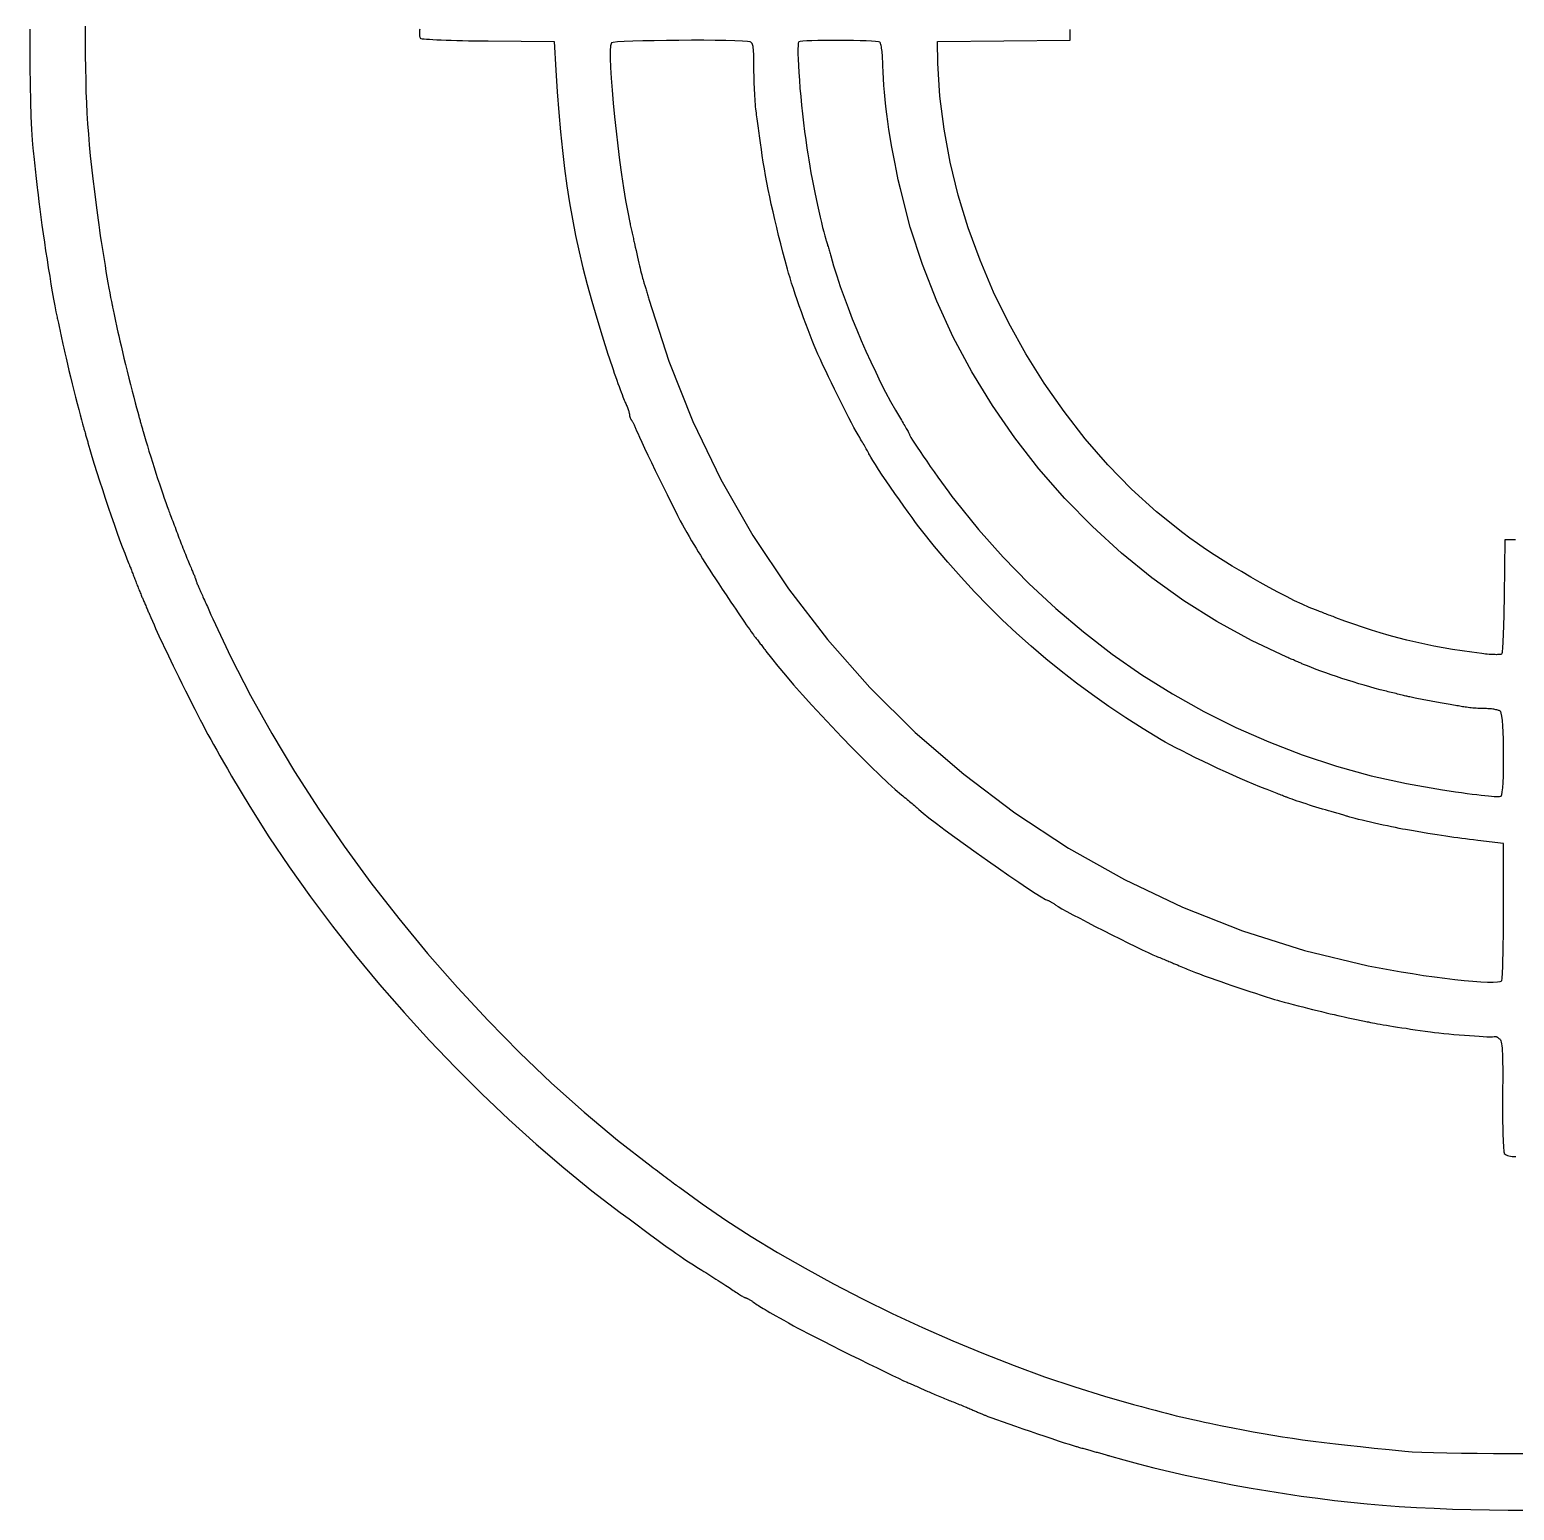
# Model space of a CAD drawing. Header units: millimetres. Extents: x 43 to 150, y 47 to 153.
# Drawn here: x 43.4 to 96.7, y 46.8 to 99.9 of the extents above; entities that cross this region are included whole.
import ezdxf

# ---------------------------------------------------------------- set-up
doc = ezdxf.new("R2010")
doc.units = ezdxf.units.MM
doc.layers.get('0').update_dxf_attribs({"linetype": 'CONTINUOUS'})

msp = doc.modelspace()

# ---------------------------------------------------------------- linework, layer by layer
for points in [[(43.432, 99.887), (43.434, 99.202), (43.439, 98.533), (43.448, 97.893), (43.46, 97.296), (43.475, 96.756), (43.493, 96.288), (43.515, 95.904), (43.541, 95.618), (43.552, 95.523), (43.563, 95.421), (43.576, 95.316), (43.588, 95.207), (43.601, 95.096), (43.614, 94.982), (43.627, 94.868), (43.64, 94.754), (43.653, 94.641), (43.666, 94.529), (43.679, 94.42), (43.691, 94.315), (43.702, 94.213), (43.713, 94.117), (43.724, 94.027), (43.733, 93.943), (43.762, 93.694), (43.796, 93.427), (43.832, 93.146), (43.872, 92.853), (43.915, 92.552), (43.959, 92.245), (44.005, 91.936), (44.053, 91.628), (44.1, 91.324), (44.149, 91.027), (44.196, 90.739), (44.244, 90.465), (44.289, 90.207), (44.334, 89.969), (44.375, 89.753), (44.415, 89.562), (44.423, 89.524), (44.432, 89.482), (44.441, 89.437), (44.451, 89.388), (44.462, 89.336), (44.474, 89.282), (44.486, 89.225), (44.498, 89.168), (44.51, 89.109), (44.522, 89.049), (44.535, 88.989), (44.547, 88.93), (44.56, 88.871), (44.572, 88.813), (44.583, 88.757), (44.595, 88.703), (44.618, 88.592), (44.651, 88.45), (44.691, 88.279), (44.736, 88.086), (44.787, 87.874), (44.842, 87.647), (44.9, 87.412), (44.96, 87.171), (45.02, 86.93), (45.08, 86.693), (45.138, 86.464), (45.193, 86.249), (45.244, 86.051), (45.29, 85.876), (45.33, 85.727), (45.363, 85.61), (45.371, 85.582), (45.38, 85.552), (45.389, 85.52), (45.398, 85.486), (45.408, 85.451), (45.419, 85.414), (45.429, 85.377), (45.44, 85.34), (45.451, 85.301), (45.461, 85.263), (45.472, 85.226), (45.482, 85.189), (45.493, 85.152), (45.502, 85.117), (45.512, 85.083), (45.521, 85.051), (45.588, 84.816), (45.664, 84.558), (45.749, 84.28), (45.841, 83.988), (45.937, 83.684), (46.039, 83.373), (46.142, 83.059), (46.248, 82.745), (46.354, 82.435), (46.458, 82.134), (46.561, 81.844), (46.659, 81.571), (46.753, 81.317), (46.84, 81.087), (46.919, 80.884), (46.99, 80.713), (46.998, 80.693), (47.008, 80.671), (47.018, 80.645), (47.03, 80.616), (47.042, 80.584), (47.055, 80.551), (47.069, 80.515), (47.084, 80.478), (47.099, 80.439), (47.114, 80.4), (47.13, 80.359), (47.145, 80.318), (47.161, 80.277), (47.177, 80.236), (47.192, 80.195), (47.207, 80.155), (47.222, 80.114), (47.238, 80.071), (47.255, 80.027), (47.272, 79.982), (47.29, 79.937), (47.308, 79.891), (47.326, 79.845), (47.344, 79.799), (47.362, 79.755), (47.38, 79.711), (47.397, 79.668), (47.414, 79.628), (47.43, 79.589), (47.445, 79.553), (47.46, 79.519), (47.473, 79.489), (47.486, 79.459), (47.5, 79.427), (47.514, 79.393), (47.529, 79.358), (47.545, 79.322), (47.561, 79.285), (47.578, 79.247), (47.594, 79.21), (47.61, 79.172), (47.627, 79.134), (47.643, 79.097), (47.658, 79.061), (47.673, 79.026), (47.688, 78.992), (47.701, 78.96), (47.714, 78.93), (47.775, 78.789), (47.834, 78.653), (47.893, 78.52), (47.95, 78.39), (48.009, 78.26), (48.068, 78.129), (48.13, 77.996), (48.194, 77.858), (48.262, 77.715), (48.334, 77.564), (48.41, 77.404), (48.493, 77.234), (48.581, 77.052), (48.677, 76.856), (48.781, 76.645), (48.893, 76.417), (49.021, 76.159), (49.139, 75.921), (49.249, 75.701), (49.352, 75.497), (49.451, 75.304), (49.546, 75.119), (49.639, 74.941), (49.733, 74.765), (49.828, 74.588), (49.926, 74.409), (50.03, 74.223), (50.14, 74.027), (50.258, 73.819), (50.385, 73.595), (50.524, 73.352), (50.677, 73.088), (51.325, 72.002), (52.013, 70.919), (52.74, 69.84), (53.503, 68.769), (54.299, 67.708), (55.126, 66.659), (55.983, 65.626), (56.866, 64.611), (57.774, 63.616), (58.704, 62.645), (59.653, 61.699), (60.62, 60.781), (61.602, 59.895), (62.597, 59.041), (63.602, 58.224), (64.616, 57.445), (64.932, 57.21), (65.219, 56.996), (65.48, 56.803), (65.717, 56.628), (65.931, 56.47), (66.126, 56.328), (66.303, 56.2), (66.465, 56.085), (66.615, 55.98), (66.753, 55.884), (66.883, 55.796), (67.006, 55.713), (67.126, 55.635), (67.244, 55.56), (67.362, 55.486), (67.483, 55.412), (67.547, 55.373), (67.614, 55.331), (67.683, 55.288), (67.755, 55.243), (67.828, 55.197), (67.902, 55.15), (67.977, 55.103), (68.051, 55.055), (68.125, 55.008), (68.197, 54.961), (68.268, 54.915), (68.336, 54.871), (68.401, 54.828), (68.463, 54.787), (68.521, 54.749), (68.574, 54.713), (68.624, 54.679), (68.673, 54.646), (68.721, 54.615), (68.768, 54.584), (68.813, 54.555), (68.856, 54.528), (68.897, 54.502), (68.935, 54.479), (68.971, 54.457), (69.004, 54.438), (69.033, 54.422), (69.058, 54.407), (69.08, 54.396), (69.097, 54.388), (69.11, 54.383), (69.119, 54.381), (69.126, 54.38), (69.135, 54.378), (69.146, 54.374), (69.158, 54.369), (69.173, 54.362), (69.189, 54.354), (69.206, 54.344), (69.225, 54.334), (69.245, 54.322), (69.266, 54.31), (69.287, 54.296), (69.31, 54.282), (69.333, 54.268), (69.356, 54.252), (69.379, 54.236), (69.403, 54.22), (69.444, 54.19), (69.486, 54.162), (69.529, 54.133), (69.575, 54.103), (69.625, 54.071), (69.68, 54.037), (69.743, 54), (69.813, 53.958), (69.893, 53.911), (69.984, 53.859), (70.087, 53.8), (70.204, 53.733), (70.336, 53.659), (70.483, 53.575), (70.649, 53.482), (70.833, 53.378), (70.96, 53.309), (71.138, 53.216), (71.36, 53.101), (71.617, 52.97), (71.905, 52.824), (72.214, 52.669), (72.537, 52.507), (72.869, 52.342), (73.2, 52.178), (73.524, 52.018), (73.834, 51.866), (74.122, 51.725), (74.382, 51.6), (74.605, 51.494), (74.785, 51.409), (74.914, 51.351), (74.947, 51.337), (74.983, 51.321), (75.021, 51.305), (75.062, 51.287), (75.105, 51.268), (75.149, 51.248), (75.195, 51.228), (75.242, 51.207), (75.29, 51.186), (75.337, 51.165), (75.385, 51.144), (75.432, 51.123), (75.478, 51.103), (75.523, 51.082), (75.567, 51.063), (75.608, 51.044), (75.651, 51.025), (75.697, 51.005), (75.746, 50.984), (75.798, 50.961), (75.852, 50.938), (75.908, 50.915), (75.965, 50.89), (76.023, 50.866), (76.082, 50.842), (76.14, 50.817), (76.198, 50.793), (76.256, 50.77), (76.312, 50.747), (76.366, 50.725), (76.418, 50.704), (76.468, 50.685), (76.516, 50.666), (76.567, 50.645), (76.619, 50.625), (76.672, 50.604), (76.725, 50.582), (76.779, 50.56), (76.832, 50.539), (76.885, 50.517), (76.936, 50.496), (76.986, 50.475), (77.034, 50.455), (77.08, 50.436), (77.124, 50.418), (77.164, 50.401), (77.201, 50.385), (77.234, 50.371), (77.265, 50.357), (77.298, 50.343), (77.331, 50.329), (77.364, 50.315), (77.398, 50.3), (77.431, 50.286), (77.464, 50.272), (77.497, 50.258), (77.528, 50.244), (77.559, 50.231), (77.588, 50.219), (77.616, 50.207), (77.642, 50.196), (77.666, 50.186), (77.687, 50.177), (77.706, 50.169), (77.805, 50.13), (77.945, 50.078), (78.121, 50.014), (78.325, 49.941), (78.554, 49.86), (78.8, 49.774), (79.058, 49.684), (79.323, 49.593), (79.588, 49.503), (79.848, 49.415), (80.097, 49.331), (80.328, 49.254), (80.538, 49.186), (80.718, 49.127), (80.865, 49.082), (80.971, 49.05), (80.999, 49.043), (81.03, 49.034), (81.063, 49.025), (81.098, 49.015), (81.135, 49.005), (81.174, 48.994), (81.213, 48.983), (81.254, 48.972), (81.295, 48.96), (81.336, 48.949), (81.378, 48.937), (81.418, 48.926), (81.459, 48.915), (81.498, 48.904), (81.536, 48.893), (81.572, 48.883), (81.609, 48.873), (81.647, 48.862), (81.686, 48.851), (81.726, 48.84), (81.767, 48.828), (81.808, 48.817), (81.85, 48.805), (81.891, 48.793), (81.931, 48.782), (81.971, 48.771), (82.009, 48.76), (82.046, 48.749), (82.082, 48.739), (82.115, 48.729), (82.146, 48.72), (82.174, 48.712), (82.685, 48.567), (83.215, 48.426), (83.759, 48.288), (84.317, 48.154), (84.887, 48.025), (85.466, 47.901), (86.054, 47.781), (86.648, 47.667), (87.247, 47.559), (87.848, 47.457), (88.45, 47.361), (89.051, 47.272), (89.649, 47.191), (90.243, 47.116), (90.83, 47.05), (91.409, 46.992), (91.968, 46.943), (92.56, 46.901), (93.178, 46.864), (93.817, 46.832), (94.471, 46.806), (95.134, 46.786), (95.802, 46.772), (96.467, 46.763), (97.125, 46.76)], [(45.422, 100), (45.423, 99.459), (45.427, 98.958), (45.432, 98.493), (45.441, 98.057), (45.452, 97.645), (45.467, 97.251), (45.486, 96.869), (45.508, 96.493), (45.536, 96.119), (45.568, 95.739), (45.605, 95.349), (45.648, 94.943), (45.697, 94.515), (45.753, 94.059), (45.815, 93.569), (45.885, 93.041), (45.909, 92.866), (45.936, 92.677), (45.965, 92.479), (45.996, 92.272), (46.029, 92.059), (46.063, 91.843), (46.098, 91.626), (46.134, 91.41), (46.169, 91.197), (46.205, 90.99), (46.239, 90.79), (46.273, 90.601), (46.306, 90.424), (46.336, 90.262), (46.365, 90.117), (46.391, 89.991), (46.399, 89.954), (46.407, 89.912), (46.417, 89.866), (46.427, 89.817), (46.438, 89.765), (46.45, 89.711), (46.462, 89.655), (46.474, 89.597), (46.486, 89.538), (46.498, 89.479), (46.511, 89.419), (46.523, 89.359), (46.536, 89.301), (46.548, 89.243), (46.559, 89.186), (46.571, 89.132), (46.594, 89.023), (46.626, 88.882), (46.665, 88.714), (46.71, 88.523), (46.761, 88.313), (46.815, 88.089), (46.873, 87.855), (46.932, 87.616), (46.992, 87.375), (47.052, 87.137), (47.11, 86.906), (47.166, 86.688), (47.219, 86.485), (47.267, 86.303), (47.309, 86.146), (47.344, 86.018), (47.352, 85.988), (47.361, 85.956), (47.371, 85.923), (47.381, 85.887), (47.391, 85.851), (47.401, 85.814), (47.412, 85.777), (47.423, 85.739), (47.433, 85.701), (47.444, 85.663), (47.455, 85.626), (47.465, 85.59), (47.475, 85.555), (47.484, 85.521), (47.493, 85.489), (47.502, 85.46), (47.549, 85.294), (47.6, 85.119), (47.655, 84.936), (47.712, 84.747), (47.772, 84.553), (47.833, 84.357), (47.896, 84.16), (47.959, 83.964), (48.021, 83.771), (48.083, 83.582), (48.144, 83.4), (48.203, 83.225), (48.26, 83.061), (48.314, 82.909), (48.364, 82.77), (48.41, 82.646), (48.426, 82.603), (48.445, 82.554), (48.465, 82.5), (48.487, 82.442), (48.511, 82.379), (48.536, 82.312), (48.562, 82.243), (48.59, 82.171), (48.617, 82.097), (48.646, 82.022), (48.675, 81.946), (48.703, 81.869), (48.732, 81.793), (48.76, 81.718), (48.788, 81.644), (48.815, 81.572), (48.843, 81.5), (48.871, 81.427), (48.9, 81.352), (48.929, 81.276), (48.958, 81.201), (48.988, 81.126), (49.017, 81.052), (49.046, 80.98), (49.074, 80.909), (49.102, 80.842), (49.128, 80.777), (49.153, 80.716), (49.177, 80.66), (49.199, 80.608), (49.219, 80.561), (49.237, 80.521), (49.253, 80.483), (49.269, 80.447), (49.285, 80.411), (49.3, 80.376), (49.314, 80.342), (49.327, 80.31), (49.34, 80.28), (49.351, 80.251), (49.362, 80.225), (49.371, 80.201), (49.379, 80.179), (49.386, 80.16), (49.391, 80.144), (49.395, 80.131), (49.398, 80.121), (49.399, 80.115), (49.4, 80.109), (49.403, 80.098), (49.408, 80.082), (49.415, 80.063), (49.424, 80.04), (49.434, 80.014), (49.446, 79.985), (49.459, 79.953), (49.474, 79.918), (49.489, 79.88), (49.506, 79.841), (49.524, 79.8), (49.543, 79.756), (49.563, 79.712), (49.583, 79.667), (49.604, 79.62), (49.626, 79.572), (49.649, 79.52), (49.673, 79.466), (49.699, 79.41), (49.725, 79.352), (49.751, 79.293), (49.778, 79.234), (49.805, 79.174), (49.832, 79.114), (49.859, 79.054), (49.885, 78.996), (49.91, 78.94), (49.935, 78.885), (49.958, 78.833), (49.981, 78.783), (50.001, 78.737), (50.647, 77.362), (51.353, 75.988), (52.117, 74.619), (52.933, 73.258), (53.8, 71.91), (54.714, 70.579), (55.672, 69.27), (56.671, 67.985), (57.706, 66.73), (58.776, 65.508), (59.876, 64.324), (61.003, 63.181), (62.155, 62.084), (63.327, 61.036), (64.517, 60.042), (65.722, 59.107), (65.798, 59.05), (65.875, 58.992), (65.952, 58.934), (66.029, 58.877), (66.105, 58.819), (66.181, 58.763), (66.254, 58.707), (66.326, 58.654), (66.394, 58.602), (66.46, 58.553), (66.521, 58.507), (66.578, 58.464), (66.631, 58.425), (66.677, 58.39), (66.718, 58.359), (66.753, 58.333), (67.555, 57.747), (68.411, 57.162), (69.316, 56.581), (70.263, 56.006), (71.249, 55.441), (72.266, 54.887), (73.31, 54.348), (74.376, 53.825), (75.458, 53.322), (76.551, 52.84), (77.649, 52.383), (78.747, 51.953), (79.84, 51.553), (80.922, 51.184), (81.988, 50.851), (83.033, 50.554), (83.316, 50.478), (83.573, 50.41), (83.806, 50.348), (84.018, 50.293), (84.214, 50.242), (84.396, 50.196), (84.567, 50.153), (84.732, 50.113), (84.894, 50.075), (85.055, 50.038), (85.22, 50.002), (85.391, 49.964), (85.573, 49.926), (85.768, 49.885), (85.98, 49.842), (86.211, 49.795), (86.596, 49.718), (86.966, 49.646), (87.325, 49.579), (87.678, 49.516), (88.028, 49.456), (88.378, 49.4), (88.734, 49.345), (89.097, 49.293), (89.473, 49.242), (89.865, 49.193), (90.277, 49.143), (90.712, 49.093), (91.175, 49.043), (91.669, 48.991), (92.198, 48.938), (92.765, 48.883), (93.026, 48.863), (93.371, 48.846), (93.788, 48.832), (94.266, 48.82), (94.792, 48.811), (95.355, 48.805), (95.943, 48.801), (96.544, 48.8), (97.147, 48.801)], [(57.425, 99.882), (57.421, 99.85), (57.418, 99.819), (57.416, 99.789), (57.415, 99.759), (57.415, 99.731), (57.415, 99.704), (57.417, 99.679), (57.419, 99.655), (57.422, 99.633), (57.426, 99.614), (57.431, 99.596), (57.436, 99.582), (57.443, 99.57), (57.45, 99.561), (57.469, 99.553), (57.513, 99.545), (57.578, 99.538), (57.664, 99.53), (57.77, 99.523), (57.895, 99.516), (58.037, 99.509), (58.195, 99.502), (58.367, 99.496), (58.553, 99.49), (58.751, 99.484), (58.961, 99.479), (59.18, 99.474), (59.407, 99.47), (59.642, 99.467), (59.883, 99.464), (62.242, 99.441), (62.307, 98.411), (62.359, 97.636), (62.416, 96.901), (62.478, 96.201), (62.547, 95.532), (62.623, 94.889), (62.707, 94.267), (62.8, 93.662), (62.903, 93.07), (63.016, 92.486), (63.141, 91.905), (63.278, 91.322), (63.428, 90.734), (63.593, 90.135), (63.772, 89.521), (63.966, 88.888), (64.178, 88.23), (64.223, 88.093), (64.269, 87.955), (64.314, 87.819), (64.36, 87.684), (64.405, 87.553), (64.45, 87.425), (64.493, 87.301), (64.535, 87.183), (64.575, 87.071), (64.613, 86.966), (64.649, 86.869), (64.682, 86.781), (64.712, 86.702), (64.738, 86.635), (64.762, 86.578), (64.781, 86.534), (64.798, 86.497), (64.815, 86.459), (64.831, 86.421), (64.846, 86.384), (64.861, 86.347), (64.875, 86.312), (64.887, 86.277), (64.899, 86.244), (64.91, 86.212), (64.92, 86.183), (64.928, 86.155), (64.935, 86.13), (64.941, 86.107), (64.945, 86.088), (64.948, 86.071), (64.949, 86.058), (64.949, 86.046), (64.95, 86.033), (64.952, 86.02), (64.954, 86.007), (64.957, 85.994), (64.961, 85.981), (64.965, 85.967), (64.97, 85.954), (64.975, 85.941), (64.98, 85.928), (64.986, 85.916), (64.993, 85.904), (64.999, 85.893), (65.006, 85.882), (65.013, 85.872), (65.021, 85.863), (65.029, 85.853), (65.037, 85.841), (65.047, 85.826), (65.058, 85.808), (65.069, 85.788), (65.08, 85.766), (65.093, 85.743), (65.105, 85.717), (65.118, 85.691), (65.131, 85.663), (65.144, 85.634), (65.157, 85.604), (65.169, 85.574), (65.182, 85.543), (65.194, 85.512), (65.206, 85.481), (65.243, 85.392), (65.306, 85.253), (65.389, 85.072), (65.492, 84.855), (65.609, 84.61), (65.737, 84.343), (65.874, 84.061), (66.015, 83.771), (66.158, 83.48), (66.298, 83.195), (66.434, 82.924), (66.56, 82.672), (66.674, 82.447), (66.772, 82.255), (66.851, 82.105), (66.908, 82.002), (67.004, 81.837), (67.093, 81.684), (67.178, 81.54), (67.259, 81.403), (67.337, 81.272), (67.415, 81.144), (67.493, 81.018), (67.572, 80.89), (67.654, 80.76), (67.741, 80.625), (67.832, 80.483), (67.93, 80.331), (68.036, 80.169), (68.152, 79.994), (68.278, 79.804), (68.415, 79.596), (68.503, 79.464), (68.591, 79.333), (68.677, 79.204), (68.762, 79.078), (68.844, 78.956), (68.924, 78.839), (69, 78.727), (69.072, 78.621), (69.14, 78.522), (69.204, 78.431), (69.261, 78.348), (69.313, 78.274), (69.359, 78.21), (69.397, 78.157), (69.428, 78.116), (69.451, 78.086), (69.47, 78.062), (69.491, 78.036), (69.514, 78.008), (69.537, 77.978), (69.562, 77.946), (69.588, 77.913), (69.614, 77.88), (69.641, 77.845), (69.668, 77.81), (69.695, 77.775), (69.721, 77.74), (69.748, 77.705), (69.774, 77.671), (69.799, 77.638), (69.823, 77.606), (69.845, 77.575), (70.04, 77.322), (70.274, 77.033), (70.542, 76.714), (70.838, 76.372), (71.158, 76.011), (71.496, 75.637), (71.847, 75.256), (72.205, 74.873), (72.566, 74.494), (72.923, 74.125), (73.273, 73.771), (73.609, 73.437), (73.926, 73.13), (74.218, 72.855), (74.482, 72.617), (74.71, 72.423), (74.759, 72.382), (74.809, 72.342), (74.858, 72.302), (74.906, 72.261), (74.954, 72.222), (75, 72.183), (75.046, 72.145), (75.089, 72.108), (75.13, 72.073), (75.169, 72.04), (75.206, 72.009), (75.239, 71.981), (75.269, 71.955), (75.295, 71.932), (75.317, 71.912), (75.335, 71.896), (75.48, 71.771), (75.692, 71.603), (75.96, 71.397), (76.274, 71.162), (76.624, 70.904), (77, 70.632), (77.392, 70.351), (77.79, 70.069), (78.183, 69.793), (78.561, 69.531), (78.913, 69.289), (79.231, 69.076), (79.503, 68.897), (79.72, 68.76), (79.871, 68.673), (79.946, 68.642), (79.953, 68.642), (79.962, 68.639), (79.973, 68.635), (79.986, 68.629), (80.001, 68.622), (80.017, 68.613), (80.036, 68.603), (80.055, 68.592), (80.076, 68.579), (80.098, 68.566), (80.12, 68.552), (80.144, 68.537), (80.168, 68.521), (80.192, 68.504), (80.217, 68.487), (80.242, 68.469), (80.326, 68.417), (80.46, 68.339), (80.638, 68.241), (80.854, 68.124), (81.101, 67.994), (81.371, 67.853), (81.657, 67.705), (81.954, 67.554), (82.253, 67.402), (82.548, 67.254), (82.833, 67.113), (83.099, 66.982), (83.341, 66.865), (83.551, 66.766), (83.723, 66.688), (83.849, 66.634), (83.89, 66.618), (83.933, 66.601), (83.977, 66.583), (84.023, 66.564), (84.069, 66.545), (84.116, 66.526), (84.163, 66.507), (84.21, 66.487), (84.257, 66.468), (84.302, 66.449), (84.346, 66.431), (84.389, 66.413), (84.43, 66.396), (84.468, 66.379), (84.504, 66.364), (84.536, 66.35), (84.605, 66.32), (84.67, 66.292), (84.732, 66.266), (84.791, 66.241), (84.848, 66.217), (84.904, 66.194), (84.959, 66.171), (85.015, 66.148), (85.072, 66.125), (85.131, 66.102), (85.193, 66.078), (85.258, 66.053), (85.327, 66.027), (85.401, 65.998), (85.481, 65.968), (85.567, 65.936), (85.679, 65.895), (85.817, 65.845), (85.98, 65.788), (86.161, 65.725), (86.357, 65.658), (86.563, 65.588), (86.776, 65.516), (86.991, 65.444), (87.203, 65.373), (87.409, 65.305), (87.605, 65.241), (87.785, 65.183), (87.947, 65.131), (88.085, 65.088), (88.195, 65.054), (88.273, 65.032), (88.431, 64.99), (88.594, 64.947), (88.762, 64.903), (88.933, 64.859), (89.105, 64.816), (89.277, 64.772), (89.448, 64.729), (89.616, 64.688), (89.78, 64.648), (89.938, 64.609), (90.088, 64.573), (90.23, 64.54), (90.361, 64.51), (90.481, 64.482), (90.587, 64.459), (90.679, 64.439), (90.733, 64.428), (90.789, 64.417), (90.847, 64.405), (90.906, 64.392), (90.966, 64.38), (91.025, 64.368), (91.085, 64.355), (91.144, 64.343), (91.202, 64.331), (91.258, 64.319), (91.312, 64.308), (91.364, 64.297), (91.413, 64.287), (91.458, 64.277), (91.5, 64.269), (91.538, 64.261), (91.61, 64.246), (91.692, 64.23), (91.782, 64.213), (91.882, 64.196), (91.99, 64.177), (92.107, 64.157), (92.231, 64.137), (92.364, 64.116), (92.505, 64.094), (92.653, 64.071), (92.808, 64.048), (92.971, 64.024), (93.14, 63.999), (93.315, 63.973), (93.498, 63.948), (93.686, 63.921), (93.828, 63.902), (93.987, 63.884), (94.158, 63.865), (94.339, 63.847), (94.526, 63.83), (94.715, 63.814), (94.904, 63.798), (95.088, 63.785), (95.264, 63.773), (95.43, 63.763), (95.58, 63.755), (95.712, 63.749), (95.823, 63.747), (95.909, 63.747), (95.966, 63.75), (95.991, 63.757), (95.995, 63.76), (96, 63.761), (96.006, 63.761), (96.014, 63.76), (96.022, 63.759), (96.031, 63.756), (96.041, 63.752), (96.052, 63.747), (96.063, 63.741), (96.075, 63.734), (96.088, 63.727), (96.101, 63.719), (96.114, 63.709), (96.127, 63.7), (96.141, 63.689), (96.155, 63.678), (96.175, 63.658), (96.193, 63.631), (96.209, 63.596), (96.223, 63.551), (96.235, 63.494), (96.245, 63.425), (96.254, 63.34), (96.261, 63.238), (96.267, 63.118), (96.271, 62.978), (96.274, 62.815), (96.275, 62.63), (96.276, 62.419), (96.275, 62.18), (96.274, 61.914), (96.272, 61.616), (96.271, 61.417), (96.27, 61.222), (96.271, 61.033), (96.272, 60.85), (96.274, 60.675), (96.276, 60.509), (96.28, 60.352), (96.284, 60.207), (96.288, 60.073), (96.293, 59.952), (96.299, 59.845), (96.305, 59.753), (96.312, 59.677), (96.319, 59.619), (96.326, 59.578), (96.334, 59.557), (96.362, 59.529), (96.4, 59.505), (96.445, 59.485), (96.498, 59.469), (96.556, 59.458), (96.617, 59.451), (96.681, 59.448), (96.745, 59.449)], [(96.735, 81.572), (96.349, 81.572), (96.326, 79.556), (96.323, 79.35), (96.32, 79.149), (96.316, 78.955), (96.312, 78.768), (96.307, 78.589), (96.302, 78.419), (96.296, 78.26), (96.29, 78.113), (96.284, 77.978), (96.278, 77.856), (96.271, 77.75), (96.265, 77.659), (96.258, 77.585), (96.251, 77.529), (96.244, 77.492), (96.238, 77.475), (96.228, 77.468), (96.211, 77.463), (96.189, 77.459), (96.162, 77.456), (96.129, 77.453), (96.091, 77.452), (96.049, 77.451), (96.003, 77.452), (95.953, 77.453), (95.9, 77.456), (95.844, 77.459), (95.785, 77.463), (95.724, 77.468), (95.661, 77.474), (95.596, 77.481), (95.53, 77.489), (95.173, 77.536), (94.823, 77.586), (94.48, 77.64), (94.142, 77.698), (93.81, 77.761), (93.482, 77.828), (93.158, 77.899), (92.836, 77.976), (92.517, 78.057), (92.2, 78.143), (91.884, 78.234), (91.568, 78.331), (91.251, 78.434), (90.934, 78.542), (90.614, 78.656), (90.292, 78.777), (90.243, 78.796), (90.192, 78.815), (90.14, 78.835), (90.088, 78.855), (90.036, 78.874), (89.984, 78.894), (89.933, 78.914), (89.883, 78.933), (89.834, 78.952), (89.787, 78.97), (89.742, 78.987), (89.699, 79.003), (89.66, 79.018), (89.623, 79.032), (89.591, 79.044), (89.562, 79.055), (89.336, 79.146), (89.085, 79.258), (88.812, 79.387), (88.521, 79.532), (88.214, 79.691), (87.896, 79.863), (87.569, 80.044), (87.237, 80.234), (86.903, 80.43), (86.57, 80.631), (86.243, 80.834), (85.923, 81.037), (85.616, 81.24), (85.323, 81.438), (85.048, 81.632), (84.795, 81.818), (83.86, 82.571), (82.964, 83.388), (82.11, 84.263), (81.3, 85.191), (80.538, 86.168), (79.826, 87.187), (79.166, 88.245), (78.561, 89.337), (78.014, 90.456), (77.527, 91.599), (77.103, 92.76), (76.744, 93.935), (76.453, 95.118), (76.233, 96.305), (76.086, 97.49), (76.015, 98.668), (75.994, 99.441), (78.375, 99.464), (80.756, 99.487), (80.756, 99.872)], [(64.302, 99.395), (64.274, 99.293), (64.26, 99.105), (64.259, 98.843), (64.27, 98.514), (64.291, 98.13), (64.323, 97.699), (64.363, 97.231), (64.411, 96.737), (64.466, 96.224), (64.527, 95.704), (64.592, 95.185), (64.662, 94.678), (64.735, 94.192), (64.809, 93.736), (64.885, 93.321), (64.96, 92.955), (64.969, 92.914), (64.979, 92.87), (64.989, 92.824), (65, 92.776), (65.011, 92.727), (65.022, 92.677), (65.033, 92.626), (65.045, 92.575), (65.056, 92.524), (65.067, 92.474), (65.078, 92.424), (65.089, 92.376), (65.099, 92.329), (65.109, 92.285), (65.118, 92.243), (65.126, 92.204), (65.156, 92.071), (65.184, 91.944), (65.211, 91.824), (65.236, 91.709), (65.261, 91.601), (65.285, 91.499), (65.307, 91.403), (65.329, 91.313), (65.349, 91.229), (65.369, 91.151), (65.387, 91.079), (65.404, 91.013), (65.42, 90.953), (65.435, 90.898), (65.449, 90.85), (65.462, 90.807), (65.47, 90.784), (65.478, 90.756), (65.487, 90.726), (65.497, 90.694), (65.508, 90.658), (65.519, 90.621), (65.53, 90.582), (65.542, 90.542), (65.554, 90.501), (65.567, 90.459), (65.579, 90.416), (65.591, 90.373), (65.604, 90.33), (65.616, 90.288), (65.628, 90.247), (65.639, 90.206), (66.355, 87.977), (67.221, 85.817), (68.23, 83.733), (69.377, 81.731), (70.654, 79.817), (72.056, 77.996), (73.574, 76.276), (75.204, 74.662), (76.938, 73.159), (78.77, 71.775), (80.693, 70.515), (82.702, 69.385), (84.788, 68.392), (86.946, 67.541), (89.17, 66.838), (91.452, 66.29), (91.838, 66.214), (92.234, 66.142), (92.635, 66.073), (93.037, 66.009), (93.436, 65.949), (93.826, 65.895), (94.203, 65.846), (94.562, 65.804), (94.899, 65.768), (95.209, 65.74), (95.487, 65.72), (95.729, 65.708), (95.93, 65.705), (96.085, 65.711), (96.19, 65.727), (96.24, 65.754), (96.247, 65.776), (96.253, 65.823), (96.259, 65.892), (96.265, 65.982), (96.27, 66.092), (96.276, 66.222), (96.281, 66.368), (96.285, 66.531), (96.289, 66.709), (96.293, 66.901), (96.296, 67.105), (96.299, 67.32), (96.301, 67.544), (96.303, 67.778), (96.304, 68.018), (96.305, 68.265), (96.306, 70.679), (95.382, 70.787), (95.233, 70.805), (95.088, 70.822), (94.946, 70.84), (94.805, 70.859), (94.665, 70.877), (94.523, 70.897), (94.379, 70.918), (94.232, 70.94), (94.08, 70.963), (93.923, 70.988), (93.758, 71.014), (93.585, 71.042), (93.402, 71.073), (93.208, 71.105), (93.003, 71.14), (92.784, 71.178), (92.679, 71.197), (92.559, 71.22), (92.429, 71.246), (92.288, 71.275), (92.141, 71.306), (91.989, 71.339), (91.834, 71.373), (91.68, 71.408), (91.527, 71.443), (91.38, 71.478), (91.239, 71.511), (91.108, 71.544), (90.988, 71.574), (90.882, 71.602), (90.793, 71.627), (90.722, 71.648), (90.698, 71.655), (90.671, 71.663), (90.641, 71.673), (90.608, 71.682), (90.573, 71.693), (90.536, 71.704), (90.497, 71.715), (90.456, 71.727), (90.415, 71.739), (90.373, 71.751), (90.33, 71.763), (90.287, 71.776), (90.245, 71.788), (90.202, 71.8), (90.161, 71.811), (90.12, 71.823), (90.023, 71.85), (89.918, 71.881), (89.808, 71.913), (89.693, 71.948), (89.576, 71.984), (89.457, 72.021), (89.339, 72.058), (89.222, 72.095), (89.109, 72.132), (89, 72.168), (88.897, 72.202), (88.803, 72.235), (88.717, 72.264), (88.642, 72.291), (88.58, 72.315), (88.531, 72.334), (88.51, 72.343), (88.484, 72.354), (88.453, 72.366), (88.417, 72.381), (88.376, 72.397), (88.332, 72.414), (88.284, 72.433), (88.233, 72.453), (88.179, 72.474), (88.123, 72.496), (88.065, 72.519), (88.005, 72.542), (87.944, 72.565), (87.882, 72.589), (87.82, 72.613), (87.758, 72.637), (87.56, 72.714), (87.341, 72.804), (87.106, 72.904), (86.856, 73.012), (86.596, 73.127), (86.33, 73.248), (86.059, 73.373), (85.788, 73.5), (85.521, 73.627), (85.26, 73.754), (85.009, 73.877), (84.771, 73.997), (84.55, 74.111), (84.349, 74.217), (84.171, 74.315), (84.021, 74.402), (83.379, 74.793), (82.755, 75.19), (82.15, 75.594), (81.562, 76.006), (80.99, 76.427), (80.432, 76.858), (79.888, 77.299), (79.356, 77.752), (78.835, 78.218), (78.325, 78.698), (77.825, 79.192), (77.332, 79.702), (76.846, 80.228), (76.367, 80.772), (75.892, 81.334), (75.421, 81.916), (75.328, 82.036), (75.215, 82.188), (75.085, 82.366), (74.942, 82.564), (74.791, 82.778), (74.633, 83.002), (74.474, 83.231), (74.316, 83.459), (74.163, 83.683), (74.019, 83.895), (73.888, 84.092), (73.772, 84.267), (73.676, 84.416), (73.602, 84.534), (73.556, 84.615), (73.54, 84.653), (73.538, 84.66), (73.533, 84.672), (73.525, 84.689), (73.513, 84.711), (73.499, 84.737), (73.483, 84.768), (73.464, 84.802), (73.442, 84.84), (73.419, 84.881), (73.393, 84.925), (73.366, 84.972), (73.337, 85.021), (73.306, 85.072), (73.275, 85.126), (73.242, 85.18), (73.208, 85.236), (73.149, 85.336), (73.08, 85.459), (73.002, 85.603), (72.916, 85.765), (72.823, 85.942), (72.725, 86.133), (72.622, 86.334), (72.517, 86.544), (72.41, 86.759), (72.302, 86.978), (72.195, 87.198), (72.09, 87.417), (71.988, 87.632), (71.89, 87.841), (71.797, 88.041), (71.712, 88.23), (71.648, 88.375), (71.58, 88.538), (71.508, 88.716), (71.433, 88.906), (71.355, 89.107), (71.277, 89.315), (71.198, 89.529), (71.119, 89.745), (71.042, 89.962), (70.967, 90.176), (70.895, 90.386), (70.828, 90.589), (70.765, 90.782), (70.708, 90.963), (70.658, 91.13), (70.615, 91.28), (70.532, 91.589), (70.451, 91.893), (70.374, 92.192), (70.3, 92.486), (70.23, 92.774), (70.162, 93.057), (70.099, 93.335), (70.038, 93.607), (69.981, 93.874), (69.928, 94.135), (69.878, 94.39), (69.831, 94.639), (69.788, 94.882), (69.749, 95.12), (69.713, 95.351), (69.681, 95.575), (69.67, 95.649), (69.66, 95.726), (69.649, 95.807), (69.637, 95.891), (69.625, 95.977), (69.613, 96.065), (69.601, 96.154), (69.589, 96.242), (69.576, 96.331), (69.564, 96.418), (69.553, 96.503), (69.541, 96.587), (69.53, 96.666), (69.52, 96.743), (69.51, 96.814), (69.501, 96.881), (69.492, 96.948), (69.484, 97.024), (69.476, 97.106), (69.468, 97.195), (69.46, 97.288), (69.453, 97.387), (69.447, 97.489), (69.441, 97.593), (69.435, 97.7), (69.43, 97.808), (69.426, 97.917), (69.423, 98.025), (69.42, 98.132), (69.418, 98.238), (69.416, 98.34), (69.416, 98.439), (69.416, 98.578), (69.415, 98.704), (69.413, 98.816), (69.41, 98.917), (69.407, 99.006), (69.403, 99.084), (69.397, 99.153), (69.39, 99.212), (69.382, 99.262), (69.372, 99.304), (69.361, 99.34), (69.349, 99.368), (69.334, 99.391), (69.318, 99.409), (69.3, 99.423), (69.28, 99.432), (69.184, 99.448), (68.998, 99.462), (68.734, 99.472), (68.407, 99.48), (68.028, 99.485), (67.613, 99.487), (67.172, 99.488), (66.721, 99.485), (66.272, 99.481), (65.838, 99.474), (65.433, 99.465), (65.07, 99.455), (64.762, 99.442), (64.523, 99.428), (64.365, 99.412), (64.302, 99.395)], [(71.023, 99.43), (71.006, 99.387), (70.996, 99.299), (70.991, 99.171), (70.992, 99.006), (70.997, 98.809), (71.008, 98.583), (71.023, 98.333), (71.043, 98.061), (71.066, 97.773), (71.093, 97.472), (71.123, 97.162), (71.156, 96.847), (71.192, 96.532), (71.231, 96.219), (71.271, 95.913), (71.314, 95.618), (71.346, 95.413), (71.381, 95.196), (71.42, 94.971), (71.461, 94.74), (71.505, 94.505), (71.551, 94.269), (71.597, 94.033), (71.645, 93.801), (71.692, 93.575), (71.74, 93.357), (71.786, 93.15), (71.832, 92.955), (71.876, 92.776), (71.917, 92.615), (71.956, 92.473), (71.991, 92.354), (71.999, 92.33), (72.007, 92.303), (72.016, 92.273), (72.026, 92.24), (72.037, 92.205), (72.048, 92.168), (72.059, 92.129), (72.071, 92.089), (72.083, 92.047), (72.096, 92.005), (72.108, 91.962), (72.12, 91.92), (72.133, 91.877), (72.145, 91.835), (72.157, 91.793), (72.168, 91.752), (72.272, 91.399), (72.387, 91.034), (72.513, 90.659), (72.648, 90.276), (72.792, 89.889), (72.943, 89.498), (73.102, 89.107), (73.266, 88.717), (73.434, 88.332), (73.607, 87.952), (73.782, 87.58), (73.96, 87.219), (74.138, 86.87), (74.316, 86.537), (74.493, 86.22), (74.669, 85.923), (74.702, 85.867), (74.735, 85.813), (74.767, 85.76), (74.797, 85.708), (74.826, 85.659), (74.854, 85.612), (74.879, 85.568), (74.903, 85.527), (74.924, 85.489), (74.943, 85.454), (74.96, 85.424), (74.974, 85.398), (74.985, 85.376), (74.993, 85.359), (74.998, 85.347), (75, 85.34), (75.012, 85.308), (75.048, 85.243), (75.104, 85.151), (75.179, 85.034), (75.27, 84.896), (75.374, 84.741), (75.489, 84.571), (75.612, 84.391), (75.742, 84.204), (75.876, 84.013), (76.011, 83.822), (76.145, 83.634), (76.276, 83.454), (76.4, 83.284), (76.517, 83.128), (76.622, 82.99), (77.468, 81.946), (78.354, 80.951), (79.279, 80.005), (80.24, 79.11), (81.237, 78.265), (82.268, 77.473), (83.332, 76.733), (84.426, 76.047), (85.55, 75.415), (86.702, 74.84), (87.88, 74.32), (89.083, 73.858), (90.31, 73.454), (91.558, 73.11), (92.827, 72.825), (94.115, 72.601), (94.359, 72.565), (94.587, 72.532), (94.8, 72.502), (94.998, 72.475), (95.181, 72.451), (95.349, 72.43), (95.502, 72.412), (95.64, 72.397), (95.763, 72.385), (95.872, 72.375), (95.966, 72.369), (96.046, 72.365), (96.111, 72.365), (96.162, 72.367), (96.198, 72.372), (96.221, 72.38), (96.243, 72.426), (96.262, 72.528), (96.278, 72.678), (96.29, 72.869), (96.3, 73.092), (96.306, 73.34), (96.309, 73.604), (96.309, 73.877), (96.306, 74.151), (96.3, 74.417), (96.291, 74.667), (96.279, 74.895), (96.264, 75.091), (96.246, 75.248), (96.226, 75.358), (96.203, 75.412), (96.19, 75.423), (96.173, 75.433), (96.152, 75.443), (96.127, 75.452), (96.099, 75.461), (96.068, 75.47), (96.034, 75.478), (95.998, 75.485), (95.959, 75.492), (95.918, 75.498), (95.876, 75.503), (95.832, 75.507), (95.787, 75.511), (95.741, 75.513), (95.695, 75.515), (95.649, 75.515), (95.601, 75.516), (95.55, 75.517), (95.496, 75.519), (95.441, 75.521), (95.384, 75.525), (95.326, 75.529), (95.268, 75.533), (95.209, 75.538), (95.15, 75.543), (95.093, 75.549), (95.036, 75.556), (94.981, 75.563), (94.928, 75.57), (94.877, 75.577), (94.83, 75.585), (94.785, 75.592), (94.74, 75.601), (94.69, 75.61), (94.636, 75.62), (94.578, 75.631), (94.516, 75.642), (94.452, 75.653), (94.386, 75.665), (94.317, 75.677), (94.248, 75.69), (94.178, 75.702), (94.108, 75.714), (94.038, 75.727), (93.969, 75.739), (93.901, 75.75), (93.835, 75.762), (93.772, 75.773), (93.709, 75.784), (93.645, 75.795), (93.58, 75.807), (93.514, 75.819), (93.449, 75.831), (93.384, 75.843), (93.321, 75.855), (93.259, 75.867), (93.198, 75.879), (93.14, 75.891), (93.085, 75.902), (93.034, 75.913), (92.986, 75.924), (92.942, 75.933), (92.903, 75.942), (92.87, 75.95), (92.836, 75.958), (92.799, 75.968), (92.757, 75.978), (92.712, 75.989), (92.664, 76.001), (92.613, 76.013), (92.56, 76.026), (92.506, 76.04), (92.45, 76.054), (92.393, 76.068), (92.335, 76.082), (92.277, 76.096), (92.22, 76.11), (92.163, 76.124), (92.107, 76.138), (92.053, 76.151), (91.879, 76.195), (91.695, 76.243), (91.506, 76.296), (91.31, 76.352), (91.112, 76.41), (90.911, 76.471), (90.71, 76.534), (90.509, 76.599), (90.312, 76.664), (90.118, 76.729), (89.931, 76.795), (89.75, 76.86), (89.579, 76.923), (89.417, 76.985), (89.268, 77.045), (89.132, 77.102), (89.104, 77.114), (89.074, 77.127), (89.04, 77.142), (89.005, 77.157), (88.968, 77.173), (88.93, 77.189), (88.89, 77.207), (88.849, 77.224), (88.808, 77.242), (88.767, 77.26), (88.726, 77.278), (88.685, 77.295), (88.645, 77.313), (88.605, 77.33), (88.567, 77.346), (88.531, 77.362), (87.259, 77.961), (86.026, 78.638), (84.837, 79.388), (83.693, 80.209), (82.599, 81.095), (81.556, 82.044), (80.569, 83.052), (79.639, 84.115), (78.771, 85.229), (77.967, 86.391), (77.231, 87.598), (76.565, 88.844), (75.972, 90.127), (75.456, 91.443), (75.02, 92.788), (74.666, 94.158), (74.594, 94.484), (74.527, 94.802), (74.463, 95.114), (74.405, 95.419), (74.351, 95.717), (74.301, 96.008), (74.255, 96.293), (74.214, 96.571), (74.177, 96.843), (74.145, 97.109), (74.117, 97.369), (74.093, 97.623), (74.073, 97.871), (74.058, 98.114), (74.047, 98.351), (74.04, 98.582), (74.038, 98.663), (74.035, 98.741), (74.031, 98.817), (74.026, 98.891), (74.021, 98.961), (74.015, 99.028), (74.009, 99.091), (74.002, 99.15), (73.994, 99.204), (73.986, 99.253), (73.978, 99.296), (73.969, 99.334), (73.96, 99.366), (73.951, 99.39), (73.942, 99.408), (73.932, 99.419), (73.882, 99.432), (73.778, 99.444), (73.629, 99.455), (73.441, 99.464), (73.223, 99.471), (72.982, 99.476), (72.727, 99.48), (72.464, 99.482), (72.201, 99.482), (71.947, 99.48), (71.709, 99.477), (71.494, 99.471), (71.31, 99.464), (71.165, 99.455), (71.067, 99.444), (71.023, 99.43)]]:
    msp.add_lwpolyline(points)

doc.saveas('drawing.dxf')
